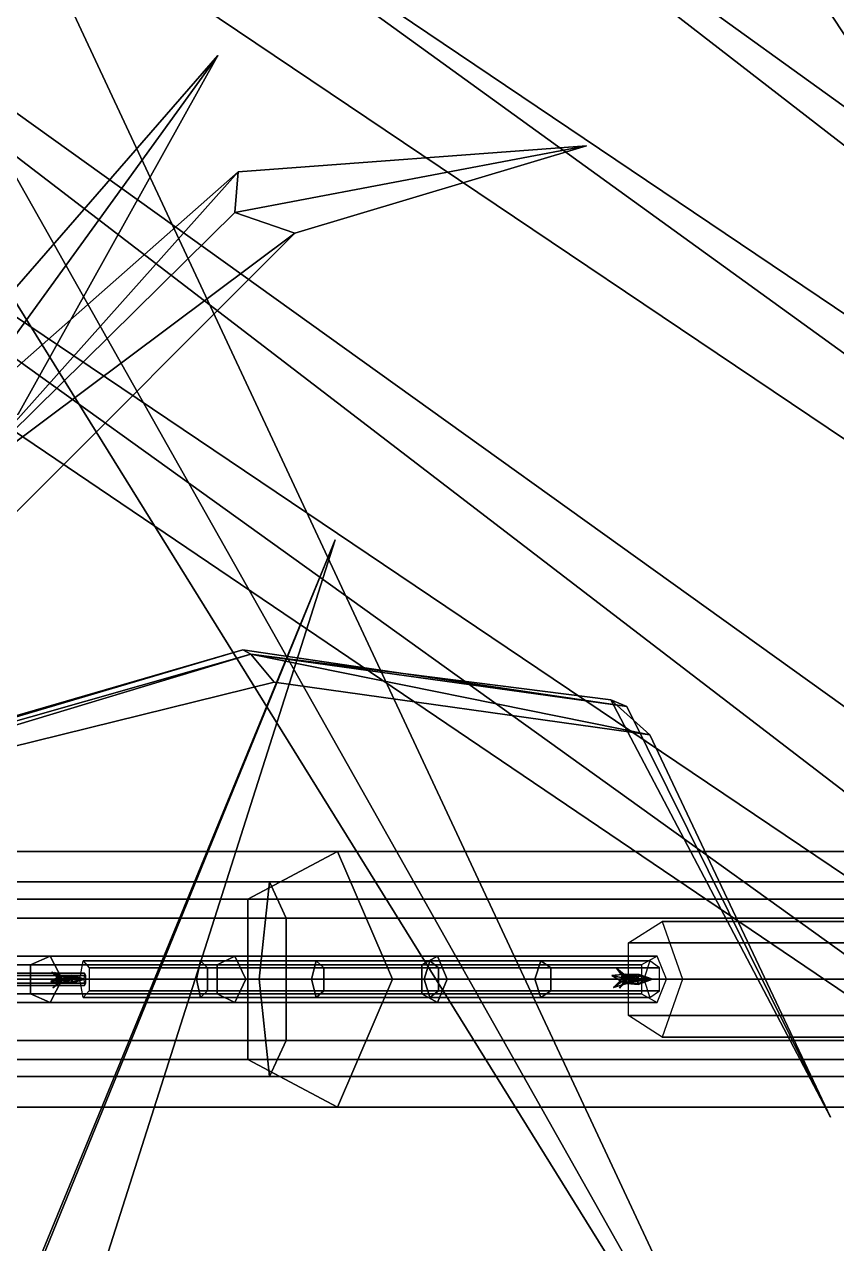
# Model space of a CAD drawing. Header units: metres. Extents: x -236 to 197, y -84 to 78.
# Drawn here: x -89.9 to -76, y -4.53 to 16.35 of the extents above; entities that cross this region are included whole.
import ezdxf

# ---------------------------------------------------------------- set-up
doc = ezdxf.new("R2010")
doc.units = ezdxf.units.M

msp = doc.modelspace()

# ---------------------------------------------------------------- linework, layer by layer
at = {"layer": 'Lacypla_Intrnd', "color": 3}
for points in [[(-84.541, 2.19, 370.329), (-95.267, 2.19, 380.055), (-96.996, 1.374, 378.147), (-86.076, 1.374, 368.261)], [(-83.599, 0, 371.601), (-94.204, 0, 381.228), (-95.267, 2.19, 380.055), (-84.541, 2.19, 370.329)], [(-72.915, 2.19, 361.702), (-84.541, 2.19, 370.329), (-86.076, 1.374, 368.261), (-74.239, 1.374, 359.493)], [(-72.101, 0, 363.06), (-83.599, 0, 371.601), (-84.541, 2.19, 370.329), (-72.915, 2.19, 361.702)], [(-86.076, 1.374, 368.261), (-96.996, 1.374, 378.147), (-96.996, -1.374, 378.147), (-86.076, -1.374, 368.261)], [(-74.239, 1.374, 359.493), (-86.076, 1.374, 368.261), (-86.076, -1.374, 368.261), (-74.239, -1.374, 359.493)], [(-73.699, 0.622, 345.952), (-79.559, 0.622, 342.647), (-78.985, 0.991, 341.632), (-73.306, 0.991, 344.855)], [(-73.306, 0.991, 344.855), (-78.985, 0.991, 341.632), (-78.632, 0, 341.009), (-73.065, 0, 344.18)], [(-73.699, -0.622, 345.952), (-79.559, -0.622, 342.647), (-79.559, 0.622, 342.647), (-73.699, 0.622, 345.952)], [(-86.957, 0, 339.039), (-88.955, 0, 338.487), (-88.894, 0.314, 338.268), (-86.886, 0.314, 338.823)], [(-86.886, 0.314, 338.823), (-88.894, 0.314, 338.268), (-88.796, 0.197, 337.911), (-86.77, 0.197, 338.472)], [(-84.989, 0, 339.689), (-86.957, 0, 339.039), (-86.886, 0.314, 338.823), (-84.908, 0.314, 339.477)], [(-84.908, 0.314, 339.477), (-86.886, 0.314, 338.823), (-86.77, 0.197, 338.472), (-84.775, 0.197, 339.132)], [(-83.056, 0, 340.434), (-84.989, 0, 339.689), (-84.908, 0.314, 339.477), (-82.963, 0.314, 340.227)], [(-82.963, 0.314, 340.227), (-84.908, 0.314, 339.477), (-84.775, 0.197, 339.132), (-82.814, 0.197, 339.889)], [(-81.161, 0, 341.274), (-83.056, 0, 340.434), (-82.963, 0.314, 340.227), (-81.059, 0.314, 341.071)], [(-81.059, 0.314, 341.071), (-82.963, 0.314, 340.227), (-82.814, 0.197, 339.889), (-80.892, 0.197, 340.74)], [(-79.295, 0, 342.213), (-81.161, 0, 341.274), (-81.059, 0.314, 341.071), (-79.193, 0.314, 342.01)], [(-79.193, 0.314, 342.01), (-81.059, 0.314, 341.071), (-80.892, 0.197, 340.74), (-79.027, 0.197, 341.68)], [(-86.77, 0.197, 338.472), (-88.796, 0.197, 337.911), (-88.796, -0.197, 337.911), (-86.77, -0.197, 338.472)], [(-84.775, 0.197, 339.132), (-86.77, 0.197, 338.472), (-86.77, -0.197, 338.472), (-84.775, -0.197, 339.132)], [(-82.814, 0.197, 339.889), (-84.775, 0.197, 339.132), (-84.775, -0.197, 339.132), (-82.814, -0.197, 339.889)], [(-80.892, 0.197, 340.74), (-82.814, 0.197, 339.889), (-82.814, -0.197, 339.889), (-80.892, -0.197, 340.74)], [(-79.027, 0.197, 341.68), (-80.892, 0.197, 340.74), (-80.892, -0.197, 340.74), (-79.027, -0.197, 341.68)], [(-84.541, -2.19, 370.329), (-95.267, -2.19, 380.055), (-94.204, 0, 381.228), (-83.599, 0, 371.601)], [(-86.886, -0.314, 338.823), (-88.894, -0.314, 338.268), (-88.955, 0, 338.487), (-86.957, 0, 339.039)], [(-86.77, -0.197, 338.472), (-88.796, -0.197, 337.911), (-88.894, -0.314, 338.268), (-86.886, -0.314, 338.823)], [(-84.908, -0.314, 339.477), (-86.886, -0.314, 338.823), (-86.957, 0, 339.039), (-84.989, 0, 339.689)], [(-84.775, -0.197, 339.132), (-86.77, -0.197, 338.472), (-86.886, -0.314, 338.823), (-84.908, -0.314, 339.477)], [(-82.963, -0.314, 340.227), (-84.908, -0.314, 339.477), (-84.989, 0, 339.689), (-83.056, 0, 340.434)], [(-82.814, -0.197, 339.889), (-84.775, -0.197, 339.132), (-84.908, -0.314, 339.477), (-82.963, -0.314, 340.227)], [(-72.915, -2.19, 361.702), (-84.541, -2.19, 370.329), (-83.599, 0, 371.601), (-72.101, 0, 363.06)], [(-81.059, -0.314, 341.071), (-82.963, -0.314, 340.227), (-83.056, 0, 340.434), (-81.161, 0, 341.274)], [(-80.892, -0.197, 340.74), (-82.814, -0.197, 339.889), (-82.963, -0.314, 340.227), (-81.059, -0.314, 341.071)], [(-79.193, -0.314, 342.01), (-81.059, -0.314, 341.071), (-81.161, 0, 341.274), (-79.295, 0, 342.213)], [(-79.027, -0.197, 341.68), (-80.892, -0.197, 340.74), (-81.059, -0.314, 341.071), (-79.193, -0.314, 342.01)], [(-73.065, 0, 344.18), (-78.632, 0, 341.009), (-78.985, -0.991, 341.632), (-73.306, -0.991, 344.855)], [(-73.306, -0.991, 344.855), (-78.985, -0.991, 341.632), (-79.559, -0.622, 342.647), (-73.699, -0.622, 345.952)], [(-86.076, -1.374, 368.261), (-96.996, -1.374, 378.147), (-95.267, -2.19, 380.055), (-84.541, -2.19, 370.329)], [(-74.239, -1.374, 359.493), (-86.076, -1.374, 368.261), (-84.541, -2.19, 370.329), (-72.915, -2.19, 361.702)]]:
    msp.add_3dface(points, dxfattribs=at)
at = {"layer": 'Lacypla_Leaf', "color": 3}
for points in [[(-85.937, 45.717, 385.132), (-62.085, 0, 407.347), (-88.928, 42.043, 383.692)], [(-85.937, 45.717, 385.132), (-88.928, 42.043, 383.692), (-62.085, 0, 407.347)], [(-62.085, 0, 407.347), (-85.937, 45.717, 385.132), (-59.228, -0.245, 409.263)], [(-62.085, 0, 407.347), (-59.228, -0.245, 409.263), (-85.937, 45.717, 385.132)], [(-62.933, -3.376, 406.629), (-90.897, 38.915, 380.022), (-88.928, 42.043, 383.692)], [(-62.933, -3.376, 406.629), (-88.928, 42.043, 383.692), (-90.897, 38.915, 380.022)], [(-62.085, 0, 407.347), (-88.928, 42.043, 383.692), (-62.933, -3.376, 406.629)], [(-62.085, 0, 407.347), (-62.933, -3.376, 406.629), (-88.928, 42.043, 383.692)], [(-49.234, -3.146, 587.582), (-78.129, 36.259, 566.167), (-75.889, 39.173, 569.336)], [(-49.234, -3.146, 587.582), (-75.889, 39.173, 569.336), (-78.129, 36.259, 566.167)], [(-105.042, 25.598, 406.212), (-60.495, -8.573, 405.593), (-106.212, 22.242, 402.763)], [(-105.042, 25.598, 406.212), (-106.212, 22.242, 402.763), (-60.495, -8.573, 405.593)], [(-60.495, -8.573, 405.593), (-105.042, 25.598, 406.212), (-57.615, -8.42, 407.483)], [(-60.495, -8.573, 405.593), (-57.615, -8.42, 407.483), (-105.042, 25.598, 406.212)], [(-88.222, 23.851, 591.999), (-47.098, -7.988, 586.345), (-89.698, 20.724, 588.942)], [(-88.222, 23.851, 591.999), (-89.698, 20.724, 588.942), (-47.098, -7.988, 586.345)], [(-47.098, -7.988, 586.345), (-88.222, 23.851, 591.999), (-44.219, -7.845, 587.765)], [(-47.098, -7.988, 586.345), (-44.219, -7.845, 587.765), (-88.222, 23.851, 591.999)], [(-59.814, -11.101, 403.188), (-107.014, 20.863, 397.805), (-106.212, 22.242, 402.763)], [(-59.814, -11.101, 403.188), (-106.212, 22.242, 402.763), (-107.014, 20.863, 397.805)], [(-60.495, -8.573, 405.593), (-106.212, 22.242, 402.763), (-59.814, -11.101, 403.188)], [(-60.495, -8.573, 405.593), (-59.814, -11.101, 403.188), (-106.212, 22.242, 402.763)], [(-46.742, -10.343, 584.044), (-91.005, 19.439, 584.449), (-89.698, 20.724, 588.942)], [(-46.742, -10.343, 584.044), (-89.698, 20.724, 588.942), (-91.005, 19.439, 584.449)], [(-47.098, -7.988, 586.345), (-89.698, 20.724, 588.942), (-46.742, -10.343, 584.044)], [(-47.098, -7.988, 586.345), (-46.742, -10.343, 584.044), (-89.698, 20.724, 588.942)], [(-93.815, 17.661, 307.83), (-76.683, -9.948, 305.402), (-93.68, 20.177, 311.658)], [(-93.815, 17.661, 307.83), (-93.68, 20.177, 311.658), (-76.683, -9.948, 305.402)], [(-76.683, -9.948, 305.402), (-90.535, 19.684, 312.856), (-93.68, 20.177, 311.658)], [(-76.683, -9.948, 305.402), (-93.68, 20.177, 311.658), (-90.535, 19.684, 312.856)], [(-86.591, 15.823, 313.638), (-91.338, 10.37, 310.312), (-91.091, 9.604, 310.381)], [(-86.591, 15.823, 313.638), (-91.091, 9.604, 310.381), (-91.338, 10.37, 310.312)], [(-90.007, 9.68, 310.422), (-86.591, 15.823, 313.638), (-91.091, 9.604, 310.381)], [(-90.007, 9.68, 310.422), (-91.091, 9.604, 310.381), (-86.591, 15.823, 313.638)], [(-85.272, 12.775, 317.9), (-80.278, 14.274, 323.606), (-86.297, 13.131, 317.95)], [(-85.272, 12.775, 317.9), (-86.297, 13.131, 317.95), (-80.278, 14.274, 323.606)], [(-80.278, 14.274, 323.606), (-86.243, 13.826, 318.357), (-86.297, 13.131, 317.95)], [(-80.278, 14.274, 323.606), (-86.297, 13.131, 317.95), (-86.243, 13.826, 318.357)], [(-91.009, 8.488, 317.984), (-86.243, 13.826, 318.357), (-91.451, 9.23, 318.489)], [(-91.009, 8.488, 317.984), (-91.451, 9.23, 318.489), (-86.243, 13.826, 318.357)], [(-86.297, 13.131, 317.95), (-86.243, 13.826, 318.357), (-91.009, 8.488, 317.984)], [(-86.297, 13.131, 317.95), (-91.009, 8.488, 317.984), (-86.243, 13.826, 318.357)], [(-91.009, 8.488, 317.984), (-85.272, 12.775, 317.9), (-86.297, 13.131, 317.95)], [(-91.009, 8.488, 317.984), (-86.297, 13.131, 317.95), (-85.272, 12.775, 317.9)], [(-90.189, 7.857, 317.799), (-85.272, 12.775, 317.9), (-91.009, 8.488, 317.984)], [(-90.189, 7.857, 317.799), (-91.009, 8.488, 317.984), (-85.272, 12.775, 317.9)], [(-91.24, -13.364, 434.022), (-84.582, 7.528, 422.748), (-93.877, -15.268, 432.819)], [(-91.24, -13.364, 434.022), (-93.877, -15.268, 432.819), (-84.582, 7.528, 422.748)], [(-84.582, 7.528, 422.748), (-93.803, -14.894, 430.273), (-93.877, -15.268, 432.819)], [(-84.582, 7.528, 422.748), (-93.877, -15.268, 432.819), (-93.803, -14.894, 430.273)], [(-96.387, 2.614, 322.993), (-86.162, 5.639, 326.84), (-96.974, 2.503, 323.35)], [(-96.387, 2.614, 322.993), (-96.974, 2.503, 323.35), (-86.162, 5.639, 326.84)], [(-86.162, 5.639, 326.84), (-96.387, 2.614, 322.993), (-86.027, 5.569, 325.852)], [(-86.162, 5.639, 326.84), (-86.027, 5.569, 325.852), (-96.387, 2.614, 322.993)], [(-86.027, 5.569, 325.852), (-79.588, 4.669, 328.865), (-86.162, 5.639, 326.84)], [(-86.027, 5.569, 325.852), (-86.162, 5.639, 326.84), (-79.588, 4.669, 328.865)], [(-96.387, 2.614, 322.993), (-86.027, 5.569, 325.852), (-96.542, 2.392, 322.328)], [(-96.387, 2.614, 322.993), (-96.542, 2.392, 322.328), (-86.027, 5.569, 325.852)], [(-96.542, 2.392, 322.328), (-85.625, 5.09, 325.006), (-86.027, 5.569, 325.852)], [(-96.542, 2.392, 322.328), (-86.027, 5.569, 325.852), (-85.625, 5.09, 325.006)], [(-85.625, 5.09, 325.006), (-79.194, 4.189, 327.498), (-86.027, 5.569, 325.852)], [(-85.625, 5.09, 325.006), (-86.027, 5.569, 325.852), (-79.194, 4.189, 327.498)], [(-86.027, 5.569, 325.852), (-79.194, 4.189, 327.498), (-79.861, 4.786, 328.115)], [(-86.027, 5.569, 325.852), (-79.861, 4.786, 328.115), (-79.194, 4.189, 327.498)], [(-79.861, 4.786, 328.115), (-79.588, 4.669, 328.865), (-86.027, 5.569, 325.852)], [(-79.861, 4.786, 328.115), (-86.027, 5.569, 325.852), (-79.588, 4.669, 328.865)], [(-79.194, 4.189, 327.498), (-76.103, -2.36, 330.199), (-79.861, 4.786, 328.115)], [(-79.194, 4.189, 327.498), (-79.861, 4.786, 328.115), (-76.103, -2.36, 330.199)], [(-76.103, -2.36, 330.199), (-79.588, 4.669, 328.865), (-79.861, 4.786, 328.115)], [(-76.103, -2.36, 330.199), (-79.861, 4.786, 328.115), (-79.588, 4.669, 328.865)]]:
    msp.add_3dface(points, dxfattribs=at)
at = {"layer": 'Lacypla_Mrstm', "color": 3}
for points in [[(-89.289, 0.058, 338.095), (-89.451, -0.037, 338.152), (-89.28, 0.007, 338.061)], [(-89.289, 0.058, 338.095), (-89.28, 0.007, 338.061), (-89.451, -0.037, 338.152)], [(-89.451, -0.037, 338.152), (-89.28, -0.065, 338.061), (-89.28, 0.007, 338.061)], [(-89.451, -0.037, 338.152), (-89.28, 0.007, 338.061), (-89.28, -0.065, 338.061)], [(-89.267, 0.059, 338.014), (-89.435, 0.122, 338.093), (-89.277, 0.009, 338.049)], [(-89.267, 0.059, 338.014), (-89.277, 0.009, 338.049), (-89.435, 0.122, 338.093)], [(-89.435, 0.122, 338.093), (-89.295, -0.013, 338.115), (-89.277, 0.009, 338.049)], [(-89.435, 0.122, 338.093), (-89.277, 0.009, 338.049), (-89.295, -0.013, 338.115)], [(-89.26, -0.021, 337.988), (-89.389, 0.114, 337.928), (-89.275, -0.002, 338.044)], [(-89.26, -0.021, 337.988), (-89.275, -0.002, 338.044), (-89.389, 0.114, 337.928)], [(-89.389, 0.114, 337.928), (-89.287, 0.056, 338.085), (-89.275, -0.002, 338.044)], [(-89.389, 0.114, 337.928), (-89.275, -0.002, 338.044), (-89.287, 0.056, 338.085)], [(-89.377, -0.051, 337.885), (-89.266, 0.049, 338.012), (-89.277, -0.01, 338.052)], [(-89.377, -0.051, 337.885), (-89.277, -0.01, 338.052), (-89.266, 0.049, 338.012)], [(-89.109, 0.012, 338.176), (-89.296, -0.024, 338.119), (-89.095, 0.009, 338.109)], [(-89.109, 0.012, 338.176), (-89.095, 0.009, 338.109), (-89.296, -0.024, 338.119)], [(-89.095, 0.009, 338.109), (-89.296, -0.024, 338.119), (-89.28, -0.005, 338.062)], [(-89.095, 0.009, 338.109), (-89.28, -0.005, 338.062), (-89.296, -0.024, 338.119)], [(-89.295, -0.013, 338.115), (-89.092, -0.005, 338.096), (-89.277, 0.009, 338.049)], [(-89.295, -0.013, 338.115), (-89.277, 0.009, 338.049), (-89.092, -0.005, 338.096)], [(-89.092, 0.073, 338.115), (-89.289, 0.058, 338.095), (-89.092, 0.007, 338.098)], [(-89.092, 0.073, 338.115), (-89.092, 0.007, 338.098), (-89.289, 0.058, 338.095)], [(-89.092, 0.007, 338.098), (-89.289, 0.058, 338.095), (-89.28, 0.007, 338.061)], [(-89.092, 0.007, 338.098), (-89.28, 0.007, 338.061), (-89.289, 0.058, 338.095)], [(-89.287, 0.056, 338.085), (-89.095, -0.01, 338.106), (-89.275, -0.002, 338.044)], [(-89.287, 0.056, 338.085), (-89.275, -0.002, 338.044), (-89.095, -0.01, 338.106)], [(-89.287, 0.056, 338.085), (-89.109, 0.017, 338.158), (-89.095, -0.01, 338.106)], [(-89.287, 0.056, 338.085), (-89.095, -0.01, 338.106), (-89.109, 0.017, 338.158)], [(-89.262, -0.026, 337.996), (-89.095, 0.009, 338.109), (-89.28, -0.005, 338.062)], [(-89.262, -0.026, 337.996), (-89.28, -0.005, 338.062), (-89.095, 0.009, 338.109)], [(-89.28, -0.065, 338.061), (-89.092, 0.007, 338.098), (-89.28, 0.007, 338.061)], [(-89.28, -0.065, 338.061), (-89.28, 0.007, 338.061), (-89.092, 0.007, 338.098)], [(-89.28, -0.065, 338.061), (-89.085, -0.046, 338.072), (-89.092, 0.007, 338.098)], [(-89.28, -0.065, 338.061), (-89.092, 0.007, 338.098), (-89.085, -0.046, 338.072)], [(-89.092, -0.005, 338.096), (-89.267, 0.059, 338.014), (-89.277, 0.009, 338.049)], [(-89.092, -0.005, 338.096), (-89.277, 0.009, 338.049), (-89.267, 0.059, 338.014)], [(-89.266, 0.049, 338.012), (-89.097, -0.002, 338.114), (-89.277, -0.01, 338.052)], [(-89.266, 0.049, 338.012), (-89.277, -0.01, 338.052), (-89.097, -0.002, 338.114)], [(-89.072, 0.032, 338.042), (-89.267, 0.059, 338.014), (-89.092, -0.005, 338.096)], [(-89.072, 0.032, 338.042), (-89.092, -0.005, 338.096), (-89.267, 0.059, 338.014)], [(-89.266, 0.049, 338.012), (-89.095, 0.057, 338.106), (-89.097, -0.002, 338.114)], [(-89.266, 0.049, 338.012), (-89.097, -0.002, 338.114), (-89.095, 0.057, 338.106)], [(-89.262, -0.026, 337.996), (-89.08, 0.019, 338.053), (-89.095, 0.009, 338.109)], [(-89.262, -0.026, 337.996), (-89.095, 0.009, 338.109), (-89.08, 0.019, 338.053)], [(-89.095, -0.01, 338.106), (-89.109, 0.017, 338.158), (-88.867, 0, 338.168)], [(-89.095, -0.01, 338.106), (-88.867, 0, 338.168), (-89.109, 0.017, 338.158)], [(-88.867, 0, 338.168), (-89.109, 0.012, 338.176), (-89.095, 0.009, 338.109)], [(-88.867, 0, 338.168), (-89.095, 0.009, 338.109), (-89.109, 0.012, 338.176)], [(-89.097, -0.002, 338.114), (-89.095, 0.057, 338.106), (-88.867, 0, 338.168)], [(-89.097, -0.002, 338.114), (-88.867, 0, 338.168), (-89.095, 0.057, 338.106)], [(-89.095, 0.009, 338.109), (-89.08, 0.019, 338.053), (-88.867, 0, 338.168)], [(-89.095, 0.009, 338.109), (-88.867, 0, 338.168), (-89.08, 0.019, 338.053)], [(-88.867, 0, 338.168), (-89.092, 0.073, 338.115), (-89.092, 0.007, 338.098)], [(-88.867, 0, 338.168), (-89.092, 0.007, 338.098), (-89.092, 0.073, 338.115)], [(-88.867, 0, 338.168), (-89.072, 0.032, 338.042), (-89.092, -0.005, 338.096)], [(-88.867, 0, 338.168), (-89.092, -0.005, 338.096), (-89.072, 0.032, 338.042)], [(-89.092, 0.007, 338.098), (-89.085, -0.046, 338.072), (-88.867, 0, 338.168)], [(-89.092, 0.007, 338.098), (-88.867, 0, 338.168), (-89.085, -0.046, 338.072)], [(-79.611, 0.09, 341.656), (-79.847, 0.064, 341.716), (-79.611, 0.013, 341.656)], [(-79.611, 0.09, 341.656), (-79.611, 0.013, 341.656), (-79.847, 0.064, 341.716)], [(-79.847, 0.064, 341.716), (-79.637, -0.061, 341.701), (-79.611, 0.013, 341.656)], [(-79.847, 0.064, 341.716), (-79.611, 0.013, 341.656), (-79.637, -0.061, 341.701)], [(-79.653, 0.026, 341.729), (-79.819, -0.142, 341.667), (-79.616, 0.002, 341.665)], [(-79.653, 0.026, 341.729), (-79.616, 0.002, 341.665), (-79.819, -0.142, 341.667)], [(-79.819, -0.142, 341.667), (-79.59, -0.07, 341.619), (-79.616, 0.002, 341.665)], [(-79.819, -0.142, 341.667), (-79.616, 0.002, 341.665), (-79.59, -0.07, 341.619)], [(-79.569, 0.03, 341.581), (-79.76, 0.182, 341.562), (-79.605, 0.006, 341.645)], [(-79.569, 0.03, 341.581), (-79.605, 0.006, 341.645), (-79.76, 0.182, 341.562)], [(-79.76, 0.182, 341.562), (-79.647, 0.032, 341.719), (-79.605, 0.006, 341.645)], [(-79.76, 0.182, 341.562), (-79.605, 0.006, 341.645), (-79.647, 0.032, 341.719)], [(-79.714, -0.152, 341.481), (-79.571, 0.017, 341.585), (-79.613, -0.011, 341.659)], [(-79.714, -0.152, 341.481), (-79.613, -0.011, 341.659), (-79.571, 0.017, 341.585)], [(-79.677, 0.046, 341.414), (-79.606, 0.081, 341.646), (-79.606, -0.009, 341.647)], [(-79.677, 0.046, 341.414), (-79.606, -0.009, 341.647), (-79.606, 0.081, 341.646)], [(-79.584, -0.072, 341.608), (-79.677, 0.046, 341.414), (-79.606, -0.009, 341.647)], [(-79.584, -0.072, 341.608), (-79.606, -0.009, 341.647), (-79.677, 0.046, 341.414)], [(-79.43, 0.066, 341.831), (-79.653, 0.026, 341.729), (-79.402, 0.013, 341.77)], [(-79.43, 0.066, 341.831), (-79.402, 0.013, 341.77), (-79.653, 0.026, 341.729)], [(-79.402, 0.013, 341.77), (-79.653, 0.026, 341.729), (-79.616, 0.002, 341.665)], [(-79.402, 0.013, 341.77), (-79.616, 0.002, 341.665), (-79.653, 0.026, 341.729)], [(-79.647, 0.032, 341.719), (-79.4, -0.011, 341.767), (-79.605, 0.006, 341.645)], [(-79.647, 0.032, 341.719), (-79.605, 0.006, 341.645), (-79.4, -0.011, 341.767)], [(-79.647, 0.032, 341.719), (-79.436, -0.024, 341.83), (-79.4, -0.011, 341.767)], [(-79.647, 0.032, 341.719), (-79.4, -0.011, 341.767), (-79.436, -0.024, 341.83)], [(-79.637, -0.061, 341.701), (-79.397, 0.002, 341.761), (-79.611, 0.013, 341.656)], [(-79.637, -0.061, 341.701), (-79.611, 0.013, 341.656), (-79.397, 0.002, 341.761)], [(-79.637, -0.061, 341.701), (-79.402, -0.072, 341.77), (-79.397, 0.002, 341.761)], [(-79.637, -0.061, 341.701), (-79.397, 0.002, 341.761), (-79.402, -0.072, 341.77)], [(-79.439, -0.04, 341.847), (-79.635, -0.073, 341.699), (-79.408, 0.006, 341.782)], [(-79.439, -0.04, 341.847), (-79.408, 0.006, 341.782), (-79.635, -0.073, 341.699)], [(-79.408, 0.006, 341.782), (-79.635, -0.073, 341.699), (-79.613, -0.011, 341.659)], [(-79.408, 0.006, 341.782), (-79.613, -0.011, 341.659), (-79.635, -0.073, 341.699)], [(-79.59, -0.07, 341.619), (-79.402, 0.013, 341.77), (-79.616, 0.002, 341.665)], [(-79.59, -0.07, 341.619), (-79.616, 0.002, 341.665), (-79.402, 0.013, 341.77)], [(-79.571, 0.017, 341.585), (-79.408, 0.006, 341.782), (-79.613, -0.011, 341.659)], [(-79.571, 0.017, 341.585), (-79.613, -0.011, 341.659), (-79.408, 0.006, 341.782)], [(-79.377, 0.082, 341.738), (-79.611, 0.09, 341.656), (-79.397, 0.002, 341.761)], [(-79.377, 0.082, 341.738), (-79.397, 0.002, 341.761), (-79.611, 0.09, 341.656)], [(-79.397, 0.002, 341.761), (-79.611, 0.09, 341.656), (-79.611, 0.013, 341.656)], [(-79.397, 0.002, 341.761), (-79.611, 0.013, 341.656), (-79.611, 0.09, 341.656)], [(-79.606, 0.081, 341.646), (-79.407, -0.009, 341.78), (-79.606, -0.009, 341.647)], [(-79.606, 0.081, 341.646), (-79.606, -0.009, 341.647), (-79.407, -0.009, 341.78)], [(-79.606, 0.081, 341.646), (-79.424, 0.058, 341.809), (-79.407, -0.009, 341.78)], [(-79.606, 0.081, 341.646), (-79.407, -0.009, 341.78), (-79.424, 0.058, 341.809)], [(-79.4, -0.011, 341.767), (-79.569, 0.03, 341.581), (-79.605, 0.006, 341.645)], [(-79.4, -0.011, 341.767), (-79.605, 0.006, 341.645), (-79.569, 0.03, 341.581)], [(-79.59, -0.07, 341.619), (-79.369, -0.021, 341.712), (-79.402, 0.013, 341.77)], [(-79.59, -0.07, 341.619), (-79.402, 0.013, 341.77), (-79.369, -0.021, 341.712)], [(-79.571, 0.017, 341.585), (-79.382, 0.059, 341.736), (-79.408, 0.006, 341.782)], [(-79.571, 0.017, 341.585), (-79.408, 0.006, 341.782), (-79.382, 0.059, 341.736)], [(-79.353, -0.015, 341.695), (-79.569, 0.03, 341.581), (-79.4, -0.011, 341.767)], [(-79.353, -0.015, 341.695), (-79.4, -0.011, 341.767), (-79.569, 0.03, 341.581)], [(-79.146, 0, 341.917), (-79.439, -0.04, 341.847), (-79.408, 0.006, 341.782)], [(-79.146, 0, 341.917), (-79.408, 0.006, 341.782), (-79.439, -0.04, 341.847)], [(-79.146, 0, 341.917), (-79.43, 0.066, 341.831), (-79.402, 0.013, 341.77)], [(-79.146, 0, 341.917), (-79.402, 0.013, 341.77), (-79.43, 0.066, 341.831)], [(-79.407, -0.009, 341.78), (-79.424, 0.058, 341.809), (-79.146, 0, 341.917)], [(-79.407, -0.009, 341.78), (-79.146, 0, 341.917), (-79.424, 0.058, 341.809)], [(-79.408, 0.006, 341.782), (-79.382, 0.059, 341.736), (-79.146, 0, 341.917)], [(-79.408, 0.006, 341.782), (-79.146, 0, 341.917), (-79.382, 0.059, 341.736)], [(-79.402, 0.013, 341.77), (-79.369, -0.021, 341.712), (-79.146, 0, 341.917)], [(-79.402, 0.013, 341.77), (-79.146, 0, 341.917), (-79.369, -0.021, 341.712)], [(-79.397, 0.002, 341.761), (-79.402, -0.072, 341.77), (-79.146, 0, 341.917)], [(-79.397, 0.002, 341.761), (-79.146, 0, 341.917), (-79.402, -0.072, 341.77)], [(-79.146, 0, 341.917), (-79.377, 0.082, 341.738), (-79.397, 0.002, 341.761)], [(-79.146, 0, 341.917), (-79.397, 0.002, 341.761), (-79.377, 0.082, 341.738)], [(-89.296, -0.024, 338.119), (-89.415, -0.145, 338.022), (-89.28, -0.005, 338.062)], [(-89.296, -0.024, 338.119), (-89.28, -0.005, 338.062), (-89.415, -0.145, 338.022)], [(-89.415, -0.145, 338.022), (-89.262, -0.026, 337.996), (-89.28, -0.005, 338.062)], [(-89.415, -0.145, 338.022), (-89.28, -0.005, 338.062), (-89.262, -0.026, 337.996)], [(-89.277, -0.072, 338.052), (-89.377, -0.051, 337.885), (-89.277, -0.01, 338.052)], [(-89.277, -0.072, 338.052), (-89.277, -0.01, 338.052), (-89.377, -0.051, 337.885)], [(-89.295, -0.013, 338.115), (-89.103, -0.047, 338.136), (-89.092, -0.005, 338.096)], [(-89.295, -0.013, 338.115), (-89.092, -0.005, 338.096), (-89.103, -0.047, 338.136)], [(-89.099, -0.066, 338.139), (-89.277, -0.072, 338.052), (-89.097, -0.002, 338.114)], [(-89.099, -0.066, 338.139), (-89.097, -0.002, 338.114), (-89.277, -0.072, 338.052)], [(-89.097, -0.002, 338.114), (-89.277, -0.072, 338.052), (-89.277, -0.01, 338.052)], [(-89.097, -0.002, 338.114), (-89.277, -0.01, 338.052), (-89.277, -0.072, 338.052)], [(-89.095, -0.01, 338.106), (-89.26, -0.021, 337.988), (-89.275, -0.002, 338.044)], [(-89.095, -0.01, 338.106), (-89.275, -0.002, 338.044), (-89.26, -0.021, 337.988)], [(-89.076, -0.053, 338.056), (-89.26, -0.021, 337.988), (-89.095, -0.01, 338.106)], [(-89.076, -0.053, 338.056), (-89.095, -0.01, 338.106), (-89.26, -0.021, 337.988)], [(-89.092, -0.005, 338.096), (-89.103, -0.047, 338.136), (-88.867, 0, 338.168)], [(-89.092, -0.005, 338.096), (-88.867, 0, 338.168), (-89.103, -0.047, 338.136)], [(-88.867, 0, 338.168), (-89.099, -0.066, 338.139), (-89.097, -0.002, 338.114)], [(-88.867, 0, 338.168), (-89.097, -0.002, 338.114), (-89.099, -0.066, 338.139)], [(-88.867, 0, 338.168), (-89.076, -0.053, 338.056), (-89.095, -0.01, 338.106)], [(-88.867, 0, 338.168), (-89.095, -0.01, 338.106), (-89.076, -0.053, 338.056)], [(-79.635, -0.073, 341.699), (-79.714, -0.152, 341.481), (-79.613, -0.011, 341.659)], [(-79.635, -0.073, 341.699), (-79.613, -0.011, 341.659), (-79.714, -0.152, 341.481)], [(-79.407, -0.009, 341.78), (-79.584, -0.072, 341.608), (-79.606, -0.009, 341.647)], [(-79.407, -0.009, 341.78), (-79.606, -0.009, 341.647), (-79.584, -0.072, 341.608)], [(-79.392, -0.092, 341.764), (-79.584, -0.072, 341.608), (-79.407, -0.009, 341.78)], [(-79.392, -0.092, 341.764), (-79.407, -0.009, 341.78), (-79.584, -0.072, 341.608)], [(-79.4, -0.011, 341.767), (-79.436, -0.024, 341.83), (-79.146, 0, 341.917)], [(-79.4, -0.011, 341.767), (-79.146, 0, 341.917), (-79.436, -0.024, 341.83)], [(-79.146, 0, 341.917), (-79.392, -0.092, 341.764), (-79.407, -0.009, 341.78)], [(-79.146, 0, 341.917), (-79.407, -0.009, 341.78), (-79.392, -0.092, 341.764)], [(-79.146, 0, 341.917), (-79.353, -0.015, 341.695), (-79.4, -0.011, 341.767)], [(-79.146, 0, 341.917), (-79.4, -0.011, 341.767), (-79.353, -0.015, 341.695)]]:
    msp.add_3dface(points, dxfattribs=at)
at = {"layer": 'Lacypla_Petiole', "color": 3}
for points in [[(-85.706, 1.667, 354.389), (-105.009, 1.667, 355.335), (-105.068, 0, 354.132), (-85.882, 0, 353.198)], [(-85.418, 1.046, 356.329), (-104.912, 1.046, 357.293), (-105.009, 1.667, 355.335), (-85.706, 1.667, 354.389)], [(-66.588, 1.667, 351.556), (-85.706, 1.667, 354.389), (-85.882, 0, 353.198), (-66.881, 0, 350.387)], [(-66.112, 1.046, 353.458), (-85.418, 1.046, 356.329), (-85.706, 1.667, 354.389), (-66.588, 1.667, 351.556)], [(-85.418, -1.046, 356.329), (-104.912, -1.046, 357.293), (-104.912, 1.046, 357.293), (-85.418, 1.046, 356.329)], [(-66.112, -1.046, 353.458), (-85.418, -1.046, 356.329), (-85.418, 1.046, 356.329), (-66.112, 1.046, 353.458)], [(-89.798, 0.248, 333.168), (-92.648, 0.248, 329.519), (-92.281, 0.395, 329.233), (-89.461, 0.395, 332.848)], [(-89.798, -0.248, 333.168), (-92.648, -0.248, 329.519), (-92.648, 0.248, 329.519), (-89.798, 0.248, 333.168)], [(-89.461, 0.395, 332.848), (-92.281, 0.395, 329.233), (-92.056, 0, 329.057), (-89.254, 0, 332.651)], [(-86.604, 0.248, 336.521), (-89.798, 0.248, 333.168), (-89.461, 0.395, 332.848), (-86.3, 0.395, 336.168)], [(-86.604, -0.248, 336.521), (-89.798, -0.248, 333.168), (-89.798, 0.248, 333.168), (-86.604, 0.248, 336.521)], [(-86.3, 0.395, 336.168), (-89.461, 0.395, 332.848), (-89.254, 0, 332.651), (-86.114, 0, 335.952)], [(-83.097, 0.248, 339.543), (-86.604, 0.248, 336.521), (-86.3, 0.395, 336.168), (-82.83, 0.395, 339.163)], [(-83.097, -0.248, 339.543), (-86.604, -0.248, 336.521), (-86.604, 0.248, 336.521), (-83.097, 0.248, 339.543)], [(-82.83, 0.395, 339.163), (-86.3, 0.395, 336.168), (-86.114, 0, 335.952), (-82.665, 0, 338.93)], [(-79.339, 0.248, 342.191), (-83.097, 0.248, 339.543), (-82.83, 0.395, 339.163), (-79.071, 0.395, 341.81)], [(-79.339, -0.248, 342.191), (-83.097, -0.248, 339.543), (-83.097, 0.248, 339.543), (-79.339, 0.248, 342.191)], [(-79.071, 0.395, 341.81), (-82.83, 0.395, 339.163), (-82.665, 0, 338.93), (-78.906, 0, 341.577)], [(-88.885, 0, 338.276), (-90.083, 0, 338.068), (-90.07, 0.104, 337.994), (-88.873, 0.104, 338.202)], [(-88.873, 0.104, 338.202), (-90.07, 0.104, 337.994), (-90.049, 0.066, 337.873), (-88.852, 0.066, 338.08)], [(-88.852, 0.066, 338.08), (-90.049, 0.066, 337.873), (-90.049, -0.066, 337.873), (-88.852, -0.066, 338.08)], [(-85.882, 0, 353.198), (-105.068, 0, 354.132), (-105.009, -1.667, 355.335), (-85.706, -1.667, 354.389)], [(-89.254, 0, 332.651), (-92.056, 0, 329.057), (-92.281, -0.395, 329.233), (-89.461, -0.395, 332.848)], [(-88.873, -0.104, 338.202), (-90.07, -0.104, 337.994), (-90.083, 0, 338.068), (-88.885, 0, 338.276)], [(-88.852, -0.066, 338.08), (-90.049, -0.066, 337.873), (-90.07, -0.104, 337.994), (-88.873, -0.104, 338.202)], [(-86.114, 0, 335.952), (-89.254, 0, 332.651), (-89.461, -0.395, 332.848), (-86.3, -0.395, 336.168)], [(-82.665, 0, 338.93), (-86.114, 0, 335.952), (-86.3, -0.395, 336.168), (-82.83, -0.395, 339.163)], [(-66.881, 0, 350.387), (-85.882, 0, 353.198), (-85.706, -1.667, 354.389), (-66.588, -1.667, 351.556)], [(-78.906, 0, 341.577), (-82.665, 0, 338.93), (-82.83, -0.395, 339.163), (-79.071, -0.395, 341.81)], [(-89.461, -0.395, 332.848), (-92.281, -0.395, 329.233), (-92.648, -0.248, 329.519), (-89.798, -0.248, 333.168)], [(-86.3, -0.395, 336.168), (-89.461, -0.395, 332.848), (-89.798, -0.248, 333.168), (-86.604, -0.248, 336.521)], [(-82.83, -0.395, 339.163), (-86.3, -0.395, 336.168), (-86.604, -0.248, 336.521), (-83.097, -0.248, 339.543)], [(-79.071, -0.395, 341.81), (-82.83, -0.395, 339.163), (-83.097, -0.248, 339.543), (-79.339, -0.248, 342.191)], [(-85.706, -1.667, 354.389), (-105.009, -1.667, 355.335), (-104.912, -1.046, 357.293), (-85.418, -1.046, 356.329)], [(-66.588, -1.667, 351.556), (-85.706, -1.667, 354.389), (-85.418, -1.046, 356.329), (-66.112, -1.046, 353.458)]]:
    msp.add_3dface(points, dxfattribs=at)

doc.saveas('drawing.dxf')
